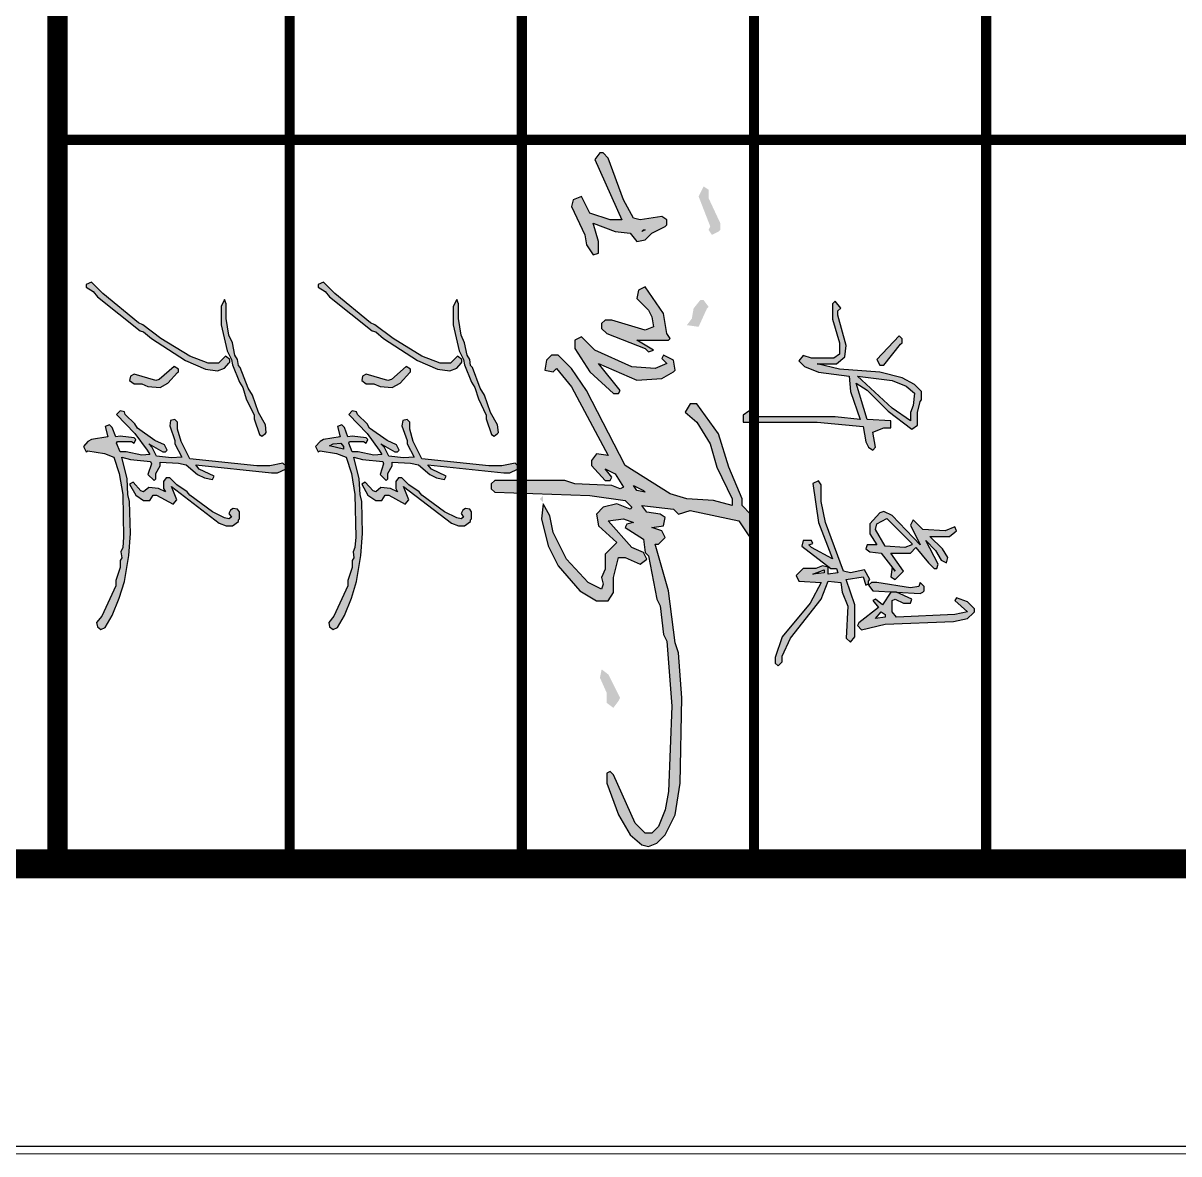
# Model space of a CAD drawing. Extents: x -1307975 to -76406, y -96289 to 379359.
# Drawn here: x -639958 to -638962, y 252907 to 253882 of the extents above; entities that cross this region are included whole.
import ezdxf

# ---------------------------------------------------------------- set-up
doc = ezdxf.new("R2010")
doc.units = 0
doc.header["$LTSCALE"] = 1000
doc.layers.get('0').update_dxf_attribs({"linetype": 'CONTINUOUS'})
doc.layers.add('yichutu', color=7, linetype='CONTINUOUS', true_color=0xffffff)
doc.layers.add('图框', color=9, linetype='CONTINUOUS', lineweight=18)

# ---------------------------------------------------------------- blocks, each defined once
blk = doc.blocks.new('A$C6AF37BC7')
h = blk.add_hatch(color=256)
h.paths.add_polyline_path([(660, -48), (672, -48), (678, -96)], flags=16)
h.paths.add_polyline_path([(708, 144), (702, 150), (660, 126), (672, 66), (666, 36), (456, -42), (366, -60), (294, -60), (276, -72), (288, -96), (456, -72), (612, -12), (564, -102), (552, -114), (546, -96), (534, -102), (534, -138), (558, -144), (654, -18), (654, 6), (672, 12), (678, -30), (648, -30), (642, -54), (654, -84), (654, -138), (684, -168), (708, -156), (714, -60), (804, -108), (948, -228), (1038, -258), (1062, -258), (1074, -246), (1056, -228), (1032, -228), (954, -192), (786, -60), (708, -30), (714, 24), (756, 30), (816, 54), (954, 48), (972, 66), (948, 84), (810, 84), (702, 48), (690, 120), (726, 132), (720, 144)])
h.paths.add_polyline_path([(852, 216), (864, 216), (870, 174), (840, 198)], flags=16)
h.paths.add_polyline_path([(-312, 282), (-318, 288), (-336, 288), (-348, 276), (-246, 180), (-222, 192), (-222, 210)], flags=17)
h.paths.add_polyline_path([(546, 330), (552, 330), (564, 300), (558, 216), (486, 174), (462, 180), (438, 222)], flags=16)
h.paths.add_polyline_path([(-102, 342), (-48, 336), (-18, 324), (18, 324), (-36, 246), (-174, 96), (-156, 246), (-132, 306)], flags=16)
h.paths.add_polyline_path([(-66, 366), (-72, 372), (-108, 372), (-138, 342), (-168, 288), (-192, 192), (-204, 18), (-228, -78), (-228, 6), (-258, 42), (-306, 48), (-438, 12), (-456, 12), (-468, 24), (-498, 0), (-486, -12), (-420, -12), (-318, 18), (-270, 18), (-252, -6), (-252, -102), (-264, -138), (-240, -156), (-216, -132), (-192, -72), (-174, 60), (-108, 66), (12, 108), (0, 0), (0, -366), (-18, -342), (-24, -372), (-6, -396), (24, -396), (24, -78), (42, 120), (108, 132), (132, 144), (144, 162), (132, 174), (66, 162), (48, 210), (48, 240), (18, 240), (12, 138), (-144, 90), (-114, 138), (-24, 228), (54, 330), (36, 354), (-18, 354)])
h.paths.add_polyline_path([(756, 378), (750, 384), (732, 384), (714, 366), (732, 360), (738, 324), (714, 180), (714, 156), (726, 144), (750, 162), (762, 366)])
h.paths.add_polyline_path([(498, 516), (492, 522), (474, 516), (492, 474), (486, 378), (444, 336), (468, 324), (552, 366), (426, 246), (408, 210), (414, 192), (462, 150), (504, 150), (552, 180), (552, 138), (570, 132), (582, 150), (588, 198), (666, 258), (648, 246), (690, 240), (702, 258), (666, 294), (588, 240), (588, 324), (564, 348), (630, 402), (654, 426), (654, 438), (636, 444), (534, 390), (576, 432), (618, 456), (630, 480), (606, 486), (570, 462), (516, 408), (516, 492)])
h.paths.add_polyline_path([(846, 594), (840, 600), (828, 600), (798, 570), (780, 522), (792, 516), (840, 570), (852, 516), (864, 264), (840, 246), (792, 246), (786, 258), (804, 294), (804, 324), (786, 330), (756, 264), (756, 240), (810, 204), (786, 174), (792, 162), (822, 186), (888, 102), (900, 96), (918, 114), (894, 216), (882, 510), (870, 570)])
at = {"linetype": 'Continuous'}
for points in [[(846, 594), (840, 600), (828, 600), (798, 570), (780, 522), (792, 516), (840, 570), (852, 516), (864, 264), (840, 246), (792, 246), (786, 258), (804, 294), (804, 324), (786, 330), (756, 264), (756, 240), (810, 204), (786, 174), (792, 162), (822, 186), (888, 102), (900, 96), (918, 114), (894, 216), (882, 510), (870, 570), (846, 594)], [(498, 516), (492, 522), (474, 516), (492, 474), (486, 378), (444, 336), (468, 324), (552, 366), (426, 246), (408, 210), (414, 192), (462, 150), (504, 150), (552, 180), (552, 138), (570, 132), (582, 150), (588, 198), (666, 258), (648, 246), (690, 240), (702, 258), (666, 294), (588, 240), (588, 324), (564, 348), (630, 402), (654, 426), (654, 438), (636, 444), (534, 390), (576, 432), (618, 456), (630, 480), (606, 486), (570, 462), (516, 408), (516, 492), (498, 516)], [(-66, 366), (-72, 372), (-108, 372), (-138, 342), (-168, 288), (-192, 192), (-204, 18), (-228, -78), (-228, 6), (-258, 42), (-306, 48), (-438, 12), (-456, 12), (-468, 24), (-498, 0), (-486, -12), (-420, -12), (-318, 18), (-270, 18), (-252, -6), (-252, -102), (-264, -138), (-240, -156), (-216, -132), (-192, -72), (-174, 60), (-108, 66), (12, 108), (0, 0), (0, -366), (-18, -342), (-24, -372), (-6, -396), (24, -396), (24, -78), (42, 120), (108, 132), (132, 144), (144, 162), (132, 174), (66, 162), (48, 210), (48, 240), (18, 240), (12, 138), (-144, 90), (-114, 138), (-24, 228), (54, 330), (36, 354), (-18, 354), (-66, 366)], [(756, 378), (750, 384), (732, 384), (714, 366), (732, 360), (738, 324), (714, 180), (714, 156), (726, 144), (750, 162), (762, 366), (756, 378)], [(-102, 342), (-48, 336), (-18, 324), (18, 324), (-36, 246), (-174, 96), (-156, 246), (-132, 306), (-102, 342)], [(546, 330), (552, 330), (564, 300), (558, 216), (486, 174), (462, 180), (438, 222), (546, 330)], [(-312, 282), (-318, 288), (-336, 288), (-348, 276), (-246, 180), (-222, 192), (-222, 210), (-312, 282)], [(852, 216), (864, 216), (870, 174), (840, 198), (852, 216)], [(708, 144), (702, 150), (660, 126), (672, 66), (666, 36), (456, -42), (366, -60), (294, -60), (276, -72), (288, -96), (456, -72), (612, -12), (564, -102), (552, -114), (546, -96), (534, -102), (534, -138), (558, -144), (654, -18), (654, 6), (672, 12), (678, -30), (648, -30), (642, -54), (654, -84), (654, -138), (684, -168), (708, -156), (714, -60), (804, -108), (948, -228), (1038, -258), (1062, -258), (1074, -246), (1056, -228), (1032, -228), (954, -192), (786, -60), (708, -30), (714, 24), (756, 30), (816, 54), (954, 48), (972, 66), (948, 84), (810, 84), (702, 48), (690, 120), (726, 132), (720, 144), (708, 144)], [(660, -48), (672, -48), (678, -96), (660, -48)]]:
    blk.add_lwpolyline(points, dxfattribs=at)
blk = doc.blocks.new('GFDDDDRG')
at = {"linetype": 'Continuous'}
h = blk.add_hatch(color=0, dxfattribs=at)
h.paths.add_polyline_path([(898706.6, -158931.4), (898709.5, -158928.5), (898703.7, -158914.1), (898703.7, -158896.8), (898689.3, -158882.4), (898689.3, -158870.9), (898666.3, -158816.2), (898649, -158758.6), (898611.6, -158706.7), (898600.1, -158706.7), (898591.4, -158721.1), (898611.6, -158738.4), (898634.6, -158775.8), (898646.1, -158816.2), (898672.1, -158870.9), (898672.1, -158882.4), (898640.4, -158873.8), (898594.3, -158870.9), (898565.5, -158862.2), (898487.7, -158813.3), (898421.5, -158683.7), (898395.6, -158646.2), (898372.5, -158623.2), (898361, -158623.2), (898352.4, -158631.8), (898349.5, -158649.1), (898363.9, -158652), (898369.7, -158646.2), (898395.6, -158677.9), (898458.9, -158796), (898438.8, -158793.1), (898430.1, -158804.6), (898430.1, -158813.3), (898453.2, -158839.2), (898461.8, -158839.2), (898464.7, -158833.4), (898453.2, -158819), (898470.5, -158827.7), (898484.9, -158850.7), (898479.1, -158853.6), (898464.7, -158847.8), (898401.3, -158845), (898384.1, -158839.2), (898263.1, -158839.2), (898257.3, -158845), (898257.3, -158853.6), (898263.1, -158859.4), (898427.3, -158865.1), (898487.7, -158873.8), (898499.3, -158885.3), (898496.4, -158888.2), (898473.3, -158879.5), (898450.3, -158885.3), (898438.8, -158896.8), (898441.7, -158917), (898473.3, -158945.8), (898453.2, -158965.9), (898453.2, -158991.8), (898447.4, -159006.2), (898450.3, -159017.8), (898447.4, -159026.4), (898424.4, -159014.9), (898386.9, -158974.6), (898363.9, -158928.5), (898358.1, -158899.7), (898346.6, -158879.5), (898343.7, -158905.4), (898355.3, -158951.5), (898372.5, -158986.1), (898410, -159029.3), (898438.8, -159046.6), (898458.9, -159046.6), (898467.6, -159032.2), (898467.6, -159006.2), (898476.2, -158971.7), (898487.7, -158971.7), (898513.7, -158983.2), (898525.2, -158974.6), (898519.4, -158963), (898499.3, -158954.4), (898458.9, -158908.3), (898484.9, -158905.4), (898502.1, -158911.2), (898490.6, -158914.1), (898487.7, -158919.8), (898519.4, -158940), (898522.3, -158963), (898528.1, -158968.8), (898542.5, -159043.7), (898548.2, -159055.2), (898554, -159104.2), (898559.7, -159115.7), (898568.4, -159228), (898562.6, -159374.9), (898556.9, -159406.6), (898545.3, -159435.4), (898533.8, -159446.9), (898522.3, -159446.9), (898505, -159429.6), (898467.6, -159346.1), (898461.8, -159340.3), (898456.1, -159343.2), (898456.1, -159360.5), (898476.2, -159415.2), (898496.4, -159449.8), (898516.5, -159467), (898528.1, -159469.9), (898542.5, -159464.2), (898556.9, -159449.8), (898574.1, -159415.2), (898582.8, -159360.5), (898585.7, -159213.6), (898579.9, -159135.8), (898574.1, -159118.6), (898562.6, -159029.3), (898539.6, -158948.6), (898545.3, -158948.6), (898556.9, -158937.1), (898551.1, -158925.6), (898533.8, -158919.8), (898554, -158917), (898556.9, -158902.6), (898548.2, -158896.8), (898525.2, -158893.9), (898516.5, -158882.4), (898571.3, -158888.2), (898579.9, -158896.8), (898600.1, -158891), (898683.6, -158908.3), (898700.9, -158934.2)])
h.paths.add_polyline_path([(898519.4, -158856.5), (898522.3, -158859.4), (898507.9, -158856.5), (898502.1, -158847.8)], flags=16)
h.paths.add_polyline_path([(898343.7, -158873.8), (898346.6, -158876.6), (898346.6, -158865.1), (898340.9, -158870.9)], flags=17)
h.paths.add_polyline_path([(898476.2, -159219.4), (898479.1, -159213.6), (898458.9, -159173.3), (898447.4, -159164.6), (898444.5, -159179), (898456.1, -159205), (898456.1, -159222.2), (898467.6, -159230.9)], flags=17)
h.paths.add_polyline_path([(898519.4, -158407.2), (898522.3, -158407.2), (898516.5, -158410.1)], flags=16)
h.paths.add_polyline_path([(898556.9, -158401.4), (898559.7, -158398.6), (898559.7, -158389.9), (898551.1, -158384.2), (898513.7, -158389.9), (898502.1, -158387), (898484.9, -158355.4), (898458.9, -158283.4), (898450.3, -158274.7), (898444.5, -158274.7), (898435.9, -158286.2), (898482, -158389.9), (898461.8, -158389.9), (898427.3, -158378.4), (898412.9, -158349.6), (898398.5, -158355.4), (898395.6, -158366.9), (898418.6, -158415.8), (898421.5, -158433.1), (898433, -158450.4), (898441.7, -158447.5), (898441.7, -158427.4), (898433, -158395.7), (898470.5, -158410.1), (898496.4, -158413), (898507.9, -158427.4), (898522.3, -158424.5), (898533.8, -158413)])
h.paths.add_polyline_path([(898562.6, -158597.3), (898565.5, -158594.4), (898559.7, -158585.8), (898554, -158551.2), (898522.3, -158505.1), (898510.8, -158510.9), (898507.9, -158525.3), (898528.1, -158545.4), (898533.8, -158557), (898536.7, -158574.2), (898522.3, -158580), (898464.7, -158562.7), (898453.2, -158562.7), (898447.4, -158568.5), (898447.4, -158577.1), (898456.1, -158585.8), (898522.3, -158611.7), (898528.1, -158617.4), (898536.7, -158614.6), (898507.9, -158597.3)])
h.paths.add_polyline_path([(898571.3, -158652), (898574.1, -158649.1), (898571.3, -158631.8), (898554, -158623.2), (898551.1, -158629), (898559.7, -158637.6), (898539.6, -158646.2), (898499.3, -158643.4), (898435.9, -158614.6), (898412.9, -158591.5), (898401.3, -158597.3), (898401.3, -158611.7), (898427.3, -158652), (898467.6, -158689.4), (898476.2, -158689.4), (898479.1, -158683.7), (898441.7, -158637.6), (898507.9, -158666.4), (898551.1, -158663.5)])
h.paths.add_polyline_path([(898628.9, -158542.6), (898631.7, -158539.7), (898623.1, -158528.2), (898617.3, -158528.2), (898605.8, -158542.6), (898602.9, -158559.8), (898594.3, -158571.4), (898614.5, -158574.2)])
h.paths.add_polyline_path([(898649, -158410.1), (898651.9, -158407.2), (898651.9, -158395.7), (898631.7, -158352.5), (898631.7, -158338.1), (898623.1, -158332.3), (898614.5, -158349.6), (898634.6, -158401.4), (898631.7, -158407.2), (898637.5, -158415.8)])
h = blk.add_hatch(color=256, dxfattribs=at)
h.paths.add_polyline_path([(897805.1, -158636.6), (897806.6, -158635.1), (897806.6, -158630.6), (897799.1, -158624.6), (897787.1, -158636.6), (897769.1, -158636.6), (897737.6, -158624.6), (897688.1, -158594.6), (897656.6, -158570.6), (897649.1, -158567.6), (897587.6, -158516.6), (897568.1, -158497.1), (897559.1, -158501.6), (897559.1, -158506.1), (897571.1, -158513.6), (897578.6, -158522.6), (897652.1, -158581.1), (897658.1, -158582.6), (897671.6, -158594.6), (897730.1, -158632.1), (897764.6, -158647.1), (897785.6, -158650.1), (897797.6, -158645.6)])
h.paths.add_polyline_path([(897868.1, -158758.1), (897869.6, -158756.6), (897868.1, -158743.1), (897856.1, -158722.1), (897845.6, -158692.1), (897838.1, -158680.1), (897824.6, -158644.1), (897821.6, -158641.1), (897820.1, -158630.6), (897815.6, -158623.1), (897811.1, -158602.1), (897805.1, -158588.6), (897800.6, -158560.1), (897800.6, -158534.6), (897797.6, -158527.1), (897791.6, -158539.1), (897791.6, -158570.6), (897802.1, -158615.6), (897809.6, -158630.6), (897811.1, -158639.6), (897823.1, -158669.6), (897829.1, -158678.6), (897835.1, -158698.1), (897848.6, -158726.6), (897848.6, -158732.6), (897857.6, -158759.6), (897862.1, -158762.6)])
h.paths.add_polyline_path([(897716.6, -158653.1), (897718.1, -158651.6), (897718.1, -158647.1), (897710.6, -158642.6), (897685.1, -158665.1), (897679.1, -158666.6), (897641.6, -158656.1), (897635.6, -158659.1), (897634.1, -158666.6), (897641.6, -158672.6), (897655.1, -158672.6), (897665.6, -158677.1), (897686.6, -158678.6), (897700.1, -158671.1)])
h.paths.add_polyline_path([(897902.6, -158819.6), (897904.1, -158818.1), (897904.1, -158815.1), (897898.1, -158809.1), (897875.6, -158813.6), (897853.1, -158813.6), (897737.6, -158801.6), (897722.6, -158771.6), (897716.6, -158750.6), (897716.6, -158738.6), (897712.1, -158734.1), (897704.6, -158735.6), (897703.1, -158744.6), (897712.1, -158770.1), (897712.1, -158776.1), (897724.1, -158798.6), (897706.1, -158800.1), (897680.6, -158797.1), (897673.1, -158782.1), (897667.1, -158776.1), (897691.1, -158789.6), (897695.6, -158789.6), (897698.6, -158786.6), (897694.1, -158777.6), (897677.6, -158770.1), (897647.6, -158749.1), (897643.1, -158741.6), (897626.6, -158725.1), (897625.1, -158720.6), (897617.6, -158719.1), (897611.6, -158725.1), (897643.1, -158758.1), (897664.1, -158786.6), (897668.6, -158794.1), (897655.1, -158795.6), (897628.1, -158789.6), (897617.6, -158789.6), (897611.6, -158774.6), (897613.1, -158771.6), (897637.1, -158771.6), (897641.6, -158774.6), (897644.6, -158768.6), (897641.6, -158765.6), (897617.6, -158762.6), (897610.1, -158764.1), (897604.1, -158747.6), (897599.6, -158743.1), (897592.1, -158746.1), (897596.6, -158764.1), (897568.1, -158768.6), (897562.1, -158771.6), (897554.6, -158780.6), (897559.1, -158789.6), (897562.1, -158788.1), (897590.6, -158792.6), (897607.1, -158798.6), (897616.1, -158827.1), (897622.1, -158863.1), (897623.6, -158936.6), (897622.1, -158954.6), (897619.1, -158962.1), (897620.6, -158972.6), (897617.6, -158977.1), (897617.6, -158989.1), (897610.1, -159011.6), (897610.1, -159020.6), (897586.1, -159073.1), (897577.1, -159083.6), (897578.6, -159091.1), (897584.6, -159095.6), (897592.1, -159092.6), (897604.1, -159071.6), (897616.1, -159041.6), (897625.1, -159013.1), (897632.6, -158968.1), (897635.6, -158930.6), (897634.1, -158875.1), (897631.1, -158863.1), (897629.6, -158836.1), (897620.6, -158798.6), (897635.6, -158803.1), (897670.1, -158806.1), (897671.6, -158810.6), (897665.6, -158828.6), (897676.1, -158839.1), (897679.1, -158836.1), (897679.1, -158827.1), (897686.6, -158813.6), (897686.6, -158807.6), (897718.1, -158809.1), (897731.6, -158812.1), (897751.1, -158828.6), (897763.1, -158834.6), (897776.6, -158837.6), (897779.6, -158831.6), (897754.1, -158819.6), (897748.1, -158812.1), (897878.6, -158825.6), (897889.1, -158825.6)])
h.paths.add_polyline_path([(897821.6, -158906.6), (897823.1, -158905.1), (897823.1, -158893.1), (897820.1, -158888.6), (897812.6, -158887.1), (897808.1, -158890.1), (897805.1, -158896.1), (897809.6, -158902.1), (897805.1, -158905.1), (897797.6, -158903.6), (897776.6, -158893.1), (897737.6, -158864.6), (897733.1, -158858.6), (897715.1, -158846.6), (897703.1, -158834.6), (897697.1, -158834.6), (897692.6, -158840.6), (897692.6, -158852.6), (897695.6, -158858.6), (897683.6, -158852.6), (897667.1, -158851.1), (897658.1, -158858.6), (897653.6, -158857.1), (897640.1, -158842.1), (897634.1, -158845.1), (897644.6, -158864.6), (897658.1, -158873.6), (897668.6, -158873.6), (897674.6, -158864.6), (897680.6, -158864.6), (897709.1, -158879.6), (897715.1, -158872.1), (897706.1, -158849.6), (897788.6, -158912.6), (897800.6, -158917.1), (897811.1, -158917.1), (897821.6, -158909.6)], flags=17)
h = blk.add_hatch(color=256, dxfattribs=at)
h.paths.add_polyline_path([(898205.1, -158636.6), (898206.6, -158635.1), (898206.6, -158630.6), (898199.1, -158624.6), (898187.1, -158636.6), (898169.1, -158636.6), (898137.6, -158624.6), (898088.1, -158594.6), (898056.6, -158570.6), (898049.1, -158567.6), (897987.6, -158516.6), (897968.1, -158497.1), (897959.1, -158501.6), (897959.1, -158506.1), (897971.1, -158513.6), (897978.6, -158522.6), (898052.1, -158581.1), (898058.1, -158582.6), (898071.6, -158594.6), (898130.1, -158632.1), (898164.6, -158647.1), (898185.6, -158650.1), (898197.6, -158645.6)])
h.paths.add_polyline_path([(898268.1, -158758.1), (898269.6, -158756.6), (898268.1, -158743.1), (898256.1, -158722.1), (898245.6, -158692.1), (898238.1, -158680.1), (898224.6, -158644.1), (898221.6, -158641.1), (898220.1, -158630.6), (898215.6, -158623.1), (898211.1, -158602.1), (898205.1, -158588.6), (898200.6, -158560.1), (898200.6, -158534.6), (898197.6, -158527.1), (898191.6, -158539.1), (898191.6, -158570.6), (898202.1, -158615.6), (898209.6, -158630.6), (898211.1, -158639.6), (898223.1, -158669.6), (898229.1, -158678.6), (898235.1, -158698.1), (898248.6, -158726.6), (898248.6, -158732.6), (898257.6, -158759.6), (898262.1, -158762.6)])
h.paths.add_polyline_path([(898116.6, -158653.1), (898118.1, -158651.6), (898118.1, -158647.1), (898110.6, -158642.6), (898085.1, -158665.1), (898079.1, -158666.6), (898041.6, -158656.1), (898035.6, -158659.1), (898034.1, -158666.6), (898041.6, -158672.6), (898055.1, -158672.6), (898065.6, -158677.1), (898086.6, -158678.6), (898100.1, -158671.1)])
h.paths.add_polyline_path([(898302.6, -158819.6), (898304.1, -158818.1), (898304.1, -158815.1), (898298.1, -158809.1), (898275.6, -158813.6), (898253.1, -158813.6), (898137.6, -158801.6), (898122.6, -158771.6), (898116.6, -158750.6), (898116.6, -158738.6), (898112.1, -158734.1), (898104.6, -158735.6), (898103.1, -158744.6), (898112.1, -158770.1), (898112.1, -158776.1), (898124.1, -158798.6), (898106.1, -158800.1), (898080.6, -158797.1), (898073.1, -158782.1), (898067.1, -158776.1), (898091.1, -158789.6), (898095.6, -158789.6), (898098.6, -158786.6), (898094.1, -158777.6), (898077.6, -158770.1), (898047.6, -158749.1), (898043.1, -158741.6), (898026.6, -158725.1), (898025.1, -158720.6), (898017.6, -158719.1), (898011.6, -158725.1), (898043.1, -158758.1), (898064.1, -158786.6), (898068.6, -158794.1), (898055.1, -158795.6), (898028.1, -158789.6), (898017.6, -158789.6), (898011.6, -158774.6), (898013.1, -158771.6), (898037.1, -158771.6), (898041.6, -158774.6), (898044.6, -158768.6), (898041.6, -158765.6), (898017.6, -158762.6), (898010.1, -158764.1), (898004.1, -158747.6), (897999.6, -158743.1), (897992.1, -158746.1), (897996.6, -158764.1), (897968.1, -158768.6), (897962.1, -158771.6), (897954.6, -158780.6), (897959.1, -158789.6), (897962.1, -158788.1), (897990.6, -158792.6), (898007.1, -158798.6), (898016.1, -158827.1), (898022.1, -158863.1), (898023.6, -158936.6), (898022.1, -158954.6), (898019.1, -158962.1), (898020.6, -158972.6), (898017.6, -158977.1), (898017.6, -158989.1), (898010.1, -159011.6), (898010.1, -159020.6), (897986.1, -159073.1), (897977.1, -159083.6), (897978.6, -159091.1), (897984.6, -159095.6), (897992.1, -159092.6), (898004.1, -159071.6), (898016.1, -159041.6), (898025.1, -159013.1), (898032.6, -158968.1), (898035.6, -158930.6), (898034.1, -158875.1), (898031.1, -158863.1), (898029.6, -158836.1), (898020.6, -158798.6), (898035.6, -158803.1), (898070.1, -158806.1), (898071.6, -158810.6), (898065.6, -158828.6), (898076.1, -158839.1), (898079.1, -158836.1), (898079.1, -158827.1), (898086.6, -158813.6), (898086.6, -158807.6), (898118.1, -158809.1), (898131.6, -158812.1), (898151.1, -158828.6), (898163.1, -158834.6), (898176.6, -158837.6), (898179.6, -158831.6), (898154.1, -158819.6), (898148.1, -158812.1), (898278.6, -158825.6), (898289.1, -158825.6)])
h.paths.add_polyline_path([(898221.6, -158906.6), (898223.1, -158905.1), (898223.1, -158893.1), (898220.1, -158888.6), (898212.6, -158887.1), (898208.1, -158890.1), (898205.1, -158896.1), (898209.6, -158902.1), (898205.1, -158905.1), (898197.6, -158903.6), (898176.6, -158893.1), (898137.6, -158864.6), (898133.1, -158858.6), (898115.1, -158846.6), (898103.1, -158834.6), (898097.1, -158834.6), (898092.6, -158840.6), (898092.6, -158852.6), (898095.6, -158858.6), (898083.6, -158852.6), (898067.1, -158851.1), (898058.1, -158858.6), (898053.6, -158857.1), (898040.1, -158842.1), (898034.1, -158845.1), (898044.6, -158864.6), (898058.1, -158873.6), (898068.6, -158873.6), (898074.6, -158864.6), (898080.6, -158864.6), (898109.1, -158879.6), (898115.1, -158872.1), (898106.1, -158849.6), (898188.6, -158912.6), (898200.6, -158917.1), (898211.1, -158917.1), (898221.6, -158909.6)], flags=17)
at = {"color": 0, "linetype": 'Continuous'}
for points in [[(898556.9, -158401.4), (898559.7, -158398.6), (898559.7, -158389.9), (898551.1, -158384.2), (898513.7, -158389.9), (898502.1, -158387), (898484.9, -158355.4), (898458.9, -158283.4), (898450.3, -158274.7), (898444.5, -158274.7), (898435.9, -158286.2), (898482, -158389.9), (898461.8, -158389.9), (898427.3, -158378.4), (898412.9, -158349.6), (898398.5, -158355.4), (898395.6, -158366.9), (898418.6, -158415.8), (898421.5, -158433.1), (898433, -158450.4), (898441.7, -158447.5), (898441.7, -158427.4), (898433, -158395.7), (898470.5, -158410.1), (898496.4, -158413), (898507.9, -158427.4), (898522.3, -158424.5), (898533.8, -158413), (898556.9, -158401.4)], [(898519.4, -158407.2), (898522.3, -158407.2), (898516.5, -158410.1), (898519.4, -158407.2)], [(898562.6, -158597.3), (898565.5, -158594.4), (898559.7, -158585.8), (898554, -158551.2), (898522.3, -158505.1), (898510.8, -158510.9), (898507.9, -158525.3), (898528.1, -158545.4), (898533.8, -158557), (898536.7, -158574.2), (898522.3, -158580), (898464.7, -158562.7), (898453.2, -158562.7), (898447.4, -158568.5), (898447.4, -158577.1), (898456.1, -158585.8), (898522.3, -158611.7), (898528.1, -158617.4), (898536.7, -158614.6), (898507.9, -158597.3), (898562.6, -158597.3)], [(898571.3, -158652), (898574.1, -158649.1), (898571.3, -158631.8), (898554, -158623.2), (898551.1, -158629), (898559.7, -158637.6), (898539.6, -158646.2), (898499.3, -158643.4), (898435.9, -158614.6), (898412.9, -158591.5), (898401.3, -158597.3), (898401.3, -158611.7), (898427.3, -158652), (898467.6, -158689.4), (898476.2, -158689.4), (898479.1, -158683.7), (898441.7, -158637.6), (898507.9, -158666.4), (898551.1, -158663.5), (898571.3, -158652)], [(898706.6, -158931.4), (898709.5, -158928.5), (898703.7, -158914.1), (898703.7, -158896.8), (898689.3, -158882.4), (898689.3, -158870.9), (898666.3, -158816.2), (898649, -158758.6), (898611.6, -158706.7), (898600.1, -158706.7), (898591.4, -158721.1), (898611.6, -158738.4), (898634.6, -158775.8), (898646.1, -158816.2), (898672.1, -158870.9), (898672.1, -158882.4), (898640.4, -158873.8), (898594.3, -158870.9), (898565.5, -158862.2), (898487.7, -158813.3), (898421.5, -158683.7), (898395.6, -158646.2), (898372.5, -158623.2), (898361, -158623.2), (898352.4, -158631.8), (898349.5, -158649.1), (898363.9, -158652), (898369.7, -158646.2), (898395.6, -158677.9), (898458.9, -158796), (898438.8, -158793.1), (898430.1, -158804.6), (898430.1, -158813.3), (898453.2, -158839.2), (898461.8, -158839.2), (898464.7, -158833.4), (898453.2, -158819), (898470.5, -158827.7), (898484.9, -158850.7), (898479.1, -158853.6), (898464.7, -158847.8), (898401.3, -158845), (898384.1, -158839.2), (898263.1, -158839.2), (898257.3, -158845), (898257.3, -158853.6), (898263.1, -158859.4), (898427.3, -158865.1), (898487.7, -158873.8), (898499.3, -158885.3), (898496.4, -158888.2), (898473.3, -158879.5), (898450.3, -158885.3), (898438.8, -158896.8), (898441.7, -158917), (898473.3, -158945.8), (898453.2, -158965.9), (898453.2, -158991.8), (898447.4, -159006.2), (898450.3, -159017.8), (898447.4, -159026.4), (898424.4, -159014.9), (898386.9, -158974.6), (898363.9, -158928.5), (898358.1, -158899.7), (898346.6, -158879.5), (898343.7, -158905.4), (898355.3, -158951.5), (898372.5, -158986.1), (898410, -159029.3), (898438.8, -159046.6), (898458.9, -159046.6), (898467.6, -159032.2), (898467.6, -159006.2), (898476.2, -158971.7), (898487.7, -158971.7), (898513.7, -158983.2), (898525.2, -158974.6), (898519.4, -158963), (898499.3, -158954.4), (898458.9, -158908.3), (898484.9, -158905.4), (898502.1, -158911.2), (898490.6, -158914.1), (898487.7, -158919.8), (898519.4, -158940), (898522.3, -158963), (898528.1, -158968.8), (898542.5, -159043.7), (898548.2, -159055.2), (898554, -159104.2), (898559.7, -159115.7), (898568.4, -159228), (898562.6, -159374.9), (898556.9, -159406.6), (898545.3, -159435.4), (898533.8, -159446.9), (898522.3, -159446.9), (898505, -159429.6), (898467.6, -159346.1), (898461.8, -159340.3), (898456.1, -159343.2), (898456.1, -159360.5), (898476.2, -159415.2), (898496.4, -159449.8), (898516.5, -159467), (898528.1, -159469.9), (898542.5, -159464.2), (898556.9, -159449.8), (898574.1, -159415.2), (898582.8, -159360.5), (898585.7, -159213.6), (898579.9, -159135.8), (898574.1, -159118.6), (898562.6, -159029.3), (898539.6, -158948.6), (898545.3, -158948.6), (898556.9, -158937.1), (898551.1, -158925.6), (898533.8, -158919.8), (898554, -158917), (898556.9, -158902.6), (898548.2, -158896.8), (898525.2, -158893.9), (898516.5, -158882.4), (898571.3, -158888.2), (898579.9, -158896.8), (898600.1, -158891), (898683.6, -158908.3), (898700.9, -158934.2), (898706.6, -158931.4)], [(898519.4, -158856.5), (898522.3, -158859.4), (898507.9, -158856.5), (898502.1, -158847.8), (898519.4, -158856.5)]]:
    blk.add_lwpolyline(points, dxfattribs=at)
at = {"linetype": 'Continuous'}
for points in [[(897805.1, -158636.6), (897806.6, -158635.1), (897806.6, -158630.6), (897799.1, -158624.6), (897787.1, -158636.6), (897769.1, -158636.6), (897737.6, -158624.6), (897688.1, -158594.6), (897656.6, -158570.6), (897649.1, -158567.6), (897587.6, -158516.6), (897568.1, -158497.1), (897559.1, -158501.6), (897559.1, -158506.1), (897571.1, -158513.6), (897578.6, -158522.6), (897652.1, -158581.1), (897658.1, -158582.6), (897671.6, -158594.6), (897730.1, -158632.1), (897764.6, -158647.1), (897785.6, -158650.1), (897797.6, -158645.6), (897805.1, -158636.6)], [(898205.1, -158636.6), (898206.6, -158635.1), (898206.6, -158630.6), (898199.1, -158624.6), (898187.1, -158636.6), (898169.1, -158636.6), (898137.6, -158624.6), (898088.1, -158594.6), (898056.6, -158570.6), (898049.1, -158567.6), (897987.6, -158516.6), (897968.1, -158497.1), (897959.1, -158501.6), (897959.1, -158506.1), (897971.1, -158513.6), (897978.6, -158522.6), (898052.1, -158581.1), (898058.1, -158582.6), (898071.6, -158594.6), (898130.1, -158632.1), (898164.6, -158647.1), (898185.6, -158650.1), (898197.6, -158645.6), (898205.1, -158636.6)], [(897868.1, -158758.1), (897869.6, -158756.6), (897868.1, -158743.1), (897856.1, -158722.1), (897845.6, -158692.1), (897838.1, -158680.1), (897824.6, -158644.1), (897821.6, -158641.1), (897820.1, -158630.6), (897815.6, -158623.1), (897811.1, -158602.1), (897805.1, -158588.6), (897800.6, -158560.1), (897800.6, -158534.6), (897797.6, -158527.1), (897791.6, -158539.1), (897791.6, -158570.6), (897802.1, -158615.6), (897809.6, -158630.6), (897811.1, -158639.6), (897823.1, -158669.6), (897829.1, -158678.6), (897835.1, -158698.1), (897848.6, -158726.6), (897848.6, -158732.6), (897857.6, -158759.6), (897862.1, -158762.6), (897868.1, -158758.1)], [(898268.1, -158758.1), (898269.6, -158756.6), (898268.1, -158743.1), (898256.1, -158722.1), (898245.6, -158692.1), (898238.1, -158680.1), (898224.6, -158644.1), (898221.6, -158641.1), (898220.1, -158630.6), (898215.6, -158623.1), (898211.1, -158602.1), (898205.1, -158588.6), (898200.6, -158560.1), (898200.6, -158534.6), (898197.6, -158527.1), (898191.6, -158539.1), (898191.6, -158570.6), (898202.1, -158615.6), (898209.6, -158630.6), (898211.1, -158639.6), (898223.1, -158669.6), (898229.1, -158678.6), (898235.1, -158698.1), (898248.6, -158726.6), (898248.6, -158732.6), (898257.6, -158759.6), (898262.1, -158762.6), (898268.1, -158758.1)], [(897716.6, -158653.1), (897718.1, -158651.6), (897718.1, -158647.1), (897710.6, -158642.6), (897685.1, -158665.1), (897679.1, -158666.6), (897641.6, -158656.1), (897635.6, -158659.1), (897634.1, -158666.6), (897641.6, -158672.6), (897655.1, -158672.6), (897665.6, -158677.1), (897686.6, -158678.6), (897700.1, -158671.1), (897716.6, -158653.1)], [(898116.6, -158653.1), (898118.1, -158651.6), (898118.1, -158647.1), (898110.6, -158642.6), (898085.1, -158665.1), (898079.1, -158666.6), (898041.6, -158656.1), (898035.6, -158659.1), (898034.1, -158666.6), (898041.6, -158672.6), (898055.1, -158672.6), (898065.6, -158677.1), (898086.6, -158678.6), (898100.1, -158671.1), (898116.6, -158653.1)], [(897902.6, -158819.6), (897904.1, -158818.1), (897904.1, -158815.1), (897898.1, -158809.1), (897875.6, -158813.6), (897853.1, -158813.6), (897737.6, -158801.6), (897722.6, -158771.6), (897716.6, -158750.6), (897716.6, -158738.6), (897712.1, -158734.1), (897704.6, -158735.6), (897703.1, -158744.6), (897712.1, -158770.1), (897712.1, -158776.1), (897724.1, -158798.6), (897706.1, -158800.1), (897680.6, -158797.1), (897673.1, -158782.1), (897667.1, -158776.1), (897691.1, -158789.6), (897695.6, -158789.6), (897698.6, -158786.6), (897694.1, -158777.6), (897677.6, -158770.1), (897647.6, -158749.1), (897643.1, -158741.6), (897626.6, -158725.1), (897625.1, -158720.6), (897617.6, -158719.1), (897611.6, -158725.1), (897643.1, -158758.1), (897664.1, -158786.6), (897668.6, -158794.1), (897655.1, -158795.6), (897628.1, -158789.6), (897617.6, -158789.6), (897611.6, -158774.6), (897613.1, -158771.6), (897637.1, -158771.6), (897641.6, -158774.6), (897644.6, -158768.6), (897641.6, -158765.6), (897617.6, -158762.6), (897610.1, -158764.1), (897604.1, -158747.6), (897599.6, -158743.1), (897592.1, -158746.1), (897596.6, -158764.1), (897568.1, -158768.6), (897562.1, -158771.6), (897554.6, -158780.6), (897559.1, -158789.6), (897562.1, -158788.1), (897590.6, -158792.6), (897607.1, -158798.6), (897616.1, -158827.1), (897622.1, -158863.1), (897623.6, -158936.6), (897622.1, -158954.6), (897619.1, -158962.1), (897620.6, -158972.6), (897617.6, -158977.1), (897617.6, -158989.1), (897610.1, -159011.6), (897610.1, -159020.6), (897586.1, -159073.1), (897577.1, -159083.6), (897578.6, -159091.1), (897584.6, -159095.6), (897592.1, -159092.6), (897604.1, -159071.6), (897616.1, -159041.6), (897625.1, -159013.1), (897632.6, -158968.1), (897635.6, -158930.6), (897634.1, -158875.1), (897631.1, -158863.1), (897629.6, -158836.1), (897620.6, -158798.6), (897635.6, -158803.1), (897670.1, -158806.1), (897671.6, -158810.6), (897665.6, -158828.6), (897676.1, -158839.1), (897679.1, -158836.1), (897679.1, -158827.1), (897686.6, -158813.6), (897686.6, -158807.6), (897718.1, -158809.1), (897731.6, -158812.1), (897751.1, -158828.6), (897763.1, -158834.6), (897776.6, -158837.6), (897779.6, -158831.6), (897754.1, -158819.6), (897748.1, -158812.1), (897878.6, -158825.6), (897889.1, -158825.6), (897902.6, -158819.6)], [(898302.6, -158819.6), (898304.1, -158818.1), (898304.1, -158815.1), (898298.1, -158809.1), (898275.6, -158813.6), (898253.1, -158813.6), (898137.6, -158801.6), (898122.6, -158771.6), (898116.6, -158750.6), (898116.6, -158738.6), (898112.1, -158734.1), (898104.6, -158735.6), (898103.1, -158744.6), (898112.1, -158770.1), (898112.1, -158776.1), (898124.1, -158798.6), (898106.1, -158800.1), (898080.6, -158797.1), (898073.1, -158782.1), (898067.1, -158776.1), (898091.1, -158789.6), (898095.6, -158789.6), (898098.6, -158786.6), (898094.1, -158777.6), (898077.6, -158770.1), (898047.6, -158749.1), (898043.1, -158741.6), (898026.6, -158725.1), (898025.1, -158720.6), (898017.6, -158719.1), (898011.6, -158725.1), (898043.1, -158758.1), (898064.1, -158786.6), (898068.6, -158794.1), (898055.1, -158795.6), (898028.1, -158789.6), (898017.6, -158789.6), (898011.6, -158774.6), (898013.1, -158771.6), (898037.1, -158771.6), (898041.6, -158774.6), (898044.6, -158768.6), (898041.6, -158765.6), (898017.6, -158762.6), (898010.1, -158764.1), (898004.1, -158747.6), (897999.6, -158743.1), (897992.1, -158746.1), (897996.6, -158764.1), (897968.1, -158768.6), (897962.1, -158771.6), (897954.6, -158780.6), (897959.1, -158789.6), (897962.1, -158788.1), (897990.6, -158792.6), (898007.1, -158798.6), (898016.1, -158827.1), (898022.1, -158863.1), (898023.6, -158936.6), (898022.1, -158954.6), (898019.1, -158962.1), (898020.6, -158972.6), (898017.6, -158977.1), (898017.6, -158989.1), (898010.1, -159011.6), (898010.1, -159020.6), (897986.1, -159073.1), (897977.1, -159083.6), (897978.6, -159091.1), (897984.6, -159095.6), (897992.1, -159092.6), (898004.1, -159071.6), (898016.1, -159041.6), (898025.1, -159013.1), (898032.6, -158968.1), (898035.6, -158930.6), (898034.1, -158875.1), (898031.1, -158863.1), (898029.6, -158836.1), (898020.6, -158798.6), (898035.6, -158803.1), (898070.1, -158806.1), (898071.6, -158810.6), (898065.6, -158828.6), (898076.1, -158839.1), (898079.1, -158836.1), (898079.1, -158827.1), (898086.6, -158813.6), (898086.6, -158807.6), (898118.1, -158809.1), (898131.6, -158812.1), (898151.1, -158828.6), (898163.1, -158834.6), (898176.6, -158837.6), (898179.6, -158831.6), (898154.1, -158819.6), (898148.1, -158812.1), (898278.6, -158825.6), (898289.1, -158825.6), (898302.6, -158819.6)], [(898002.6, -158780.6), (898002.6, -158785.1), (897978.6, -158779.1), (897984.6, -158776.1), (897998.1, -158774.6), (898002.6, -158780.6)], [(897821.6, -158906.6), (897823.1, -158905.1), (897823.1, -158893.1), (897820.1, -158888.6), (897812.6, -158887.1), (897808.1, -158890.1), (897805.1, -158896.1), (897809.6, -158902.1), (897805.1, -158905.1), (897797.6, -158903.6), (897776.6, -158893.1), (897737.6, -158864.6), (897733.1, -158858.6), (897715.1, -158846.6), (897703.1, -158834.6), (897697.1, -158834.6), (897692.6, -158840.6), (897692.6, -158852.6), (897695.6, -158858.6), (897683.6, -158852.6), (897667.1, -158851.1), (897658.1, -158858.6), (897653.6, -158857.1), (897640.1, -158842.1), (897634.1, -158845.1), (897644.6, -158864.6), (897658.1, -158873.6), (897668.6, -158873.6), (897674.6, -158864.6), (897680.6, -158864.6), (897709.1, -158879.6), (897715.1, -158872.1), (897706.1, -158849.6), (897788.6, -158912.6), (897800.6, -158917.1), (897811.1, -158917.1), (897821.6, -158909.6), (897821.6, -158906.6)], [(898221.6, -158906.6), (898223.1, -158905.1), (898223.1, -158893.1), (898220.1, -158888.6), (898212.6, -158887.1), (898208.1, -158890.1), (898205.1, -158896.1), (898209.6, -158902.1), (898205.1, -158905.1), (898197.6, -158903.6), (898176.6, -158893.1), (898137.6, -158864.6), (898133.1, -158858.6), (898115.1, -158846.6), (898103.1, -158834.6), (898097.1, -158834.6), (898092.6, -158840.6), (898092.6, -158852.6), (898095.6, -158858.6), (898083.6, -158852.6), (898067.1, -158851.1), (898058.1, -158858.6), (898053.6, -158857.1), (898040.1, -158842.1), (898034.1, -158845.1), (898044.6, -158864.6), (898058.1, -158873.6), (898068.6, -158873.6), (898074.6, -158864.6), (898080.6, -158864.6), (898109.1, -158879.6), (898115.1, -158872.1), (898106.1, -158849.6), (898188.6, -158912.6), (898200.6, -158917.1), (898211.1, -158917.1), (898221.6, -158909.6), (898221.6, -158906.6)]]:
    blk.add_lwpolyline(points, dxfattribs=at)
at = {"layer": '图框'}
blk.add_lwpolyline([(923309.8, -107437), (923309.8, -159999.5), (893609.8, -159999.5), (893609.8, -107437)], close=True, dxfattribs=at)
blk.add_lwpolyline([(923309.8, -107437), (923309.8, -159999.5), (893609.8, -159999.5), (893609.8, -107437)], close=True, dxfattribs=at)
at = {"layer": '图框', "const_width": 50}
blk.add_lwpolyline([(894109.8, -159499.5), (922809.8, -159499.5), (922809.8, -108687), (894109.8, -108687)], close=True, dxfattribs=at)
at = {"layer": '图框'}
for points, const_width in [([(897509.9, -156001.9), (897509.9, -159501.9)], 35), ([(897909.9, -156001.9), (897909.9, -159501.9)], 17.5), ([(898309.9, -156001.9), (898309.9, -159501.9)], 17.5), ([(898709.9, -156001.9), (898709.9, -159501.9)], 17.5), ([(899109.9, -156001.9), (899109.9, -159501.9)], 17.5), ([(897509.9, -158251.9), (900709.9, -158251.9)], 17.5)]:
    blk.add_lwpolyline(points, dxfattribs=dict(at, const_width=const_width))
at = {"xscale": 0.3999999999068677, "yscale": 0.4000000000232831, "zscale": 0.4, "rotation": 270}
blk.add_blockref('A$C6AF37BC7', (898849.8, -158729.1), dxfattribs=at)
blk = doc.blocks.new('yct-1051-594-26275-14850-25-1002.0')
at = {"layer": 'yichutu', "color": 7, "true_color": 0xffffff}
blk.add_lwpolyline([(0, 0), (0, 14850), (26275, 14850), (26275, 0)], close=True, dxfattribs=at)

msp = doc.modelspace()

# ---------------------------------------------------------------- block references
at = {"xscale": 0.5, "yscale": 0.5, "zscale": 0.5}
msp.add_blockref('GFDDDDRG', (-1088682.89, 332907.23), dxfattribs=at)
at = {"layer": 'yichutu', "rotation": 270}
msp.add_blockref('yct-1051-594-26275-14850-25-1002.0', (-641878, 279188.75), dxfattribs=at)

doc.saveas('drawing.dxf')
